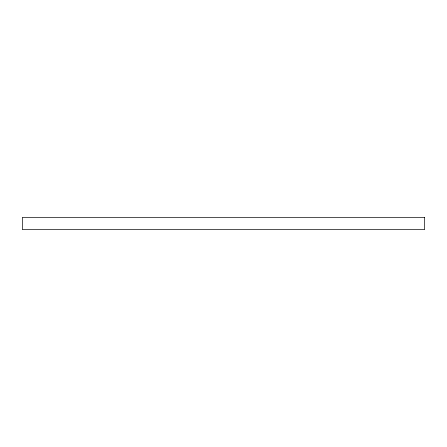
<?xml version="1.0" encoding="UTF-8"?>
<svg xmlns="http://www.w3.org/2000/svg" width="447" height="447" viewBox="0 0 447 447"><rect width="100%" height="100%" fill="white"/><g stroke="black" fill="none" stroke-linecap="round" stroke-linejoin="round"><path stroke-width="0.67" d="M424.65 217.398L22.35 217.398L22.35 229.602L424.65 229.602L424.65 217.398"/></g></svg>
